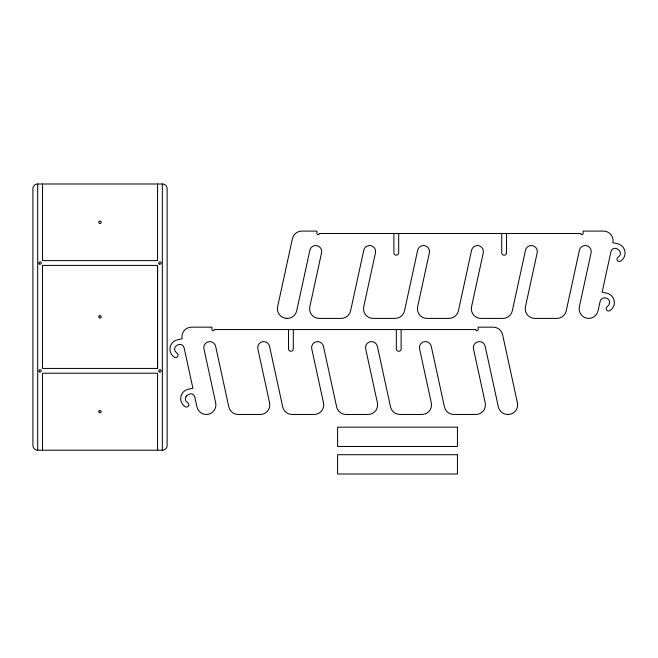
<?xml version="1.0" encoding="UTF-8"?>
<svg xmlns="http://www.w3.org/2000/svg" width="658" height="658" viewBox="0 0 658 658"><rect width="100%" height="100%" fill="white"/><g stroke="black" fill="none" stroke-linecap="round" stroke-linejoin="round"><path stroke-width="0.99" d="M42.474 450.204L42.474 373.218L157.558 373.218L157.558 450.204M157.558 368.431L157.558 265.404L42.474 265.404L42.474 368.431L157.558 368.431L157.558 265.404M288.533 329.551L288.533 348.863A2.393 2.393 0 0 0 290.926 351.257A2.393 2.393 0 0 0 293.32 348.863L293.32 329.551M396.346 329.551L396.346 348.863A2.393 2.393 0 0 0 398.74 351.257A2.393 2.393 0 0 0 401.133 348.855L401.133 329.551M269.591 402.869A9.574 9.574 0 0 1 260.231 414.482L238.18 414.482A9.574 9.574 0 0 1 228.82 406.94L215.643 346.314A5.988 5.988 0 0 0 208.52 341.741A5.988 5.988 0 0 0 203.947 348.863L215.684 402.869A9.574 9.574 0 0 1 208.364 414.269A9.574 9.574 0 0 1 196.964 406.94L194.867 397.276C192.128 388.697 180.243 398.345 187.958 402.836A2.385 2.385 0 0 1 188.797 405.065L188.607 405.665A2.385 2.385 0 0 1 185.449 406.841L185.178 406.677A9.574 9.574 0 0 1 180.999 401.01L180.769 399.834A9.574 9.574 0 0 1 188.435 389.191L192.901 388.22L184.117 347.827C182.406 341.058 171.664 345.656 175.382 351.569M186.008 396.404L186.313 395.886M507.45 414.482L508.313 414.482M37.687 183.993L162.345 183.993A4.787 4.787 0 0 1 167.132 188.78L167.14 445.417A4.787 4.787 0 0 1 162.353 450.204L37.687 450.204A4.787 4.787 0 0 1 32.908 445.417L32.9 188.78A4.787 4.787 0 0 1 37.687 183.993L37.695 450.204M286.724 318.406L287.579 318.406M175.382 351.569L177.208 353.387A2.385 2.385 0 0 1 174.699 357.393L174.411 357.253A9.574 9.574 0 0 1 177.685 339.742L182.151 338.771A9.574 9.574 0 0 1 191.511 327.158L211.917 327.158L211.917 329.559A1.201 1.201 0 0 0 213.11 330.752A1.201 1.201 0 0 0 214.311 329.559L475.718 329.559A1.201 1.201 0 0 0 476.918 330.752A1.201 1.201 0 0 0 478.111 329.559L478.111 327.158L493.253 327.166A9.574 9.574 0 0 1 502.613 334.7L517.427 402.869M323.497 402.869L311.76 348.855A5.988 5.988 0 0 1 316.334 341.741A5.988 5.988 0 0 1 323.456 346.314L336.633 406.94A9.574 9.574 0 0 0 345.993 414.482L368.044 414.482A9.574 9.574 0 0 0 377.404 402.869L365.667 348.855A5.988 5.988 0 0 1 370.24 341.741A5.988 5.988 0 0 1 377.363 346.314L390.539 406.94A9.574 9.574 0 0 0 399.899 414.482L421.951 414.482A9.574 9.574 0 0 0 431.311 402.869L419.574 348.855A5.988 5.988 0 0 1 424.147 341.741A5.988 5.988 0 0 1 431.27 346.314L444.446 406.94A9.574 9.574 0 0 0 453.806 414.482L475.857 414.482A9.574 9.574 0 0 0 485.217 402.869L473.472 348.855A5.988 5.988 0 0 1 478.053 341.741A5.988 5.988 0 0 1 485.176 346.314L498.353 406.94A9.574 9.574 0 0 0 507.713 414.482A9.574 9.574 0 0 0 517.427 402.869M269.591 402.869L257.854 348.855A5.988 5.988 0 0 1 262.427 341.741A5.988 5.988 0 0 1 269.55 346.314L282.726 406.94A9.574 9.574 0 0 0 292.086 414.482L314.137 414.482A9.574 9.574 0 0 0 323.497 402.869M506.504 233.483L506.504 252.787A2.393 2.393 0 0 1 504.11 255.181A2.393 2.393 0 0 1 501.709 252.787L501.709 233.483M398.69 233.483L398.69 252.787A2.393 2.393 0 0 1 396.297 255.181A2.393 2.393 0 0 1 393.895 252.787L393.895 233.483M162.345 183.993L162.353 450.204M157.558 183.993L157.558 260.617L42.474 260.617L42.474 183.993M609.563 302.655L608.905 304.942L607.079 306.76A2.385 2.385 0 0 0 606.24 308.997L606.421 309.589A2.385 2.385 0 0 0 609.588 310.773L609.859 310.601A9.574 9.574 0 0 0 614.037 304.942L614.268 303.757A9.574 9.574 0 0 0 606.602 293.123L602.136 292.152L610.92 251.759C613.626 243.205 625.561 252.754 617.829 257.311A2.385 2.385 0 0 0 620.338 261.325L620.609 261.152A9.574 9.574 0 0 0 617.352 243.674L612.886 242.703A9.574 9.574 0 0 0 603.526 231.09L583.12 231.09L583.12 233.483A1.201 1.201 0 0 1 581.927 234.676A1.201 1.201 0 0 1 580.726 233.483L319.319 233.483A1.201 1.201 0 0 1 318.118 234.676A1.201 1.201 0 0 1 316.926 233.483L316.926 231.09L301.783 231.09A9.574 9.574 0 0 0 292.423 238.632L277.61 306.801A9.574 9.574 0 0 0 287.324 318.406A9.574 9.574 0 0 0 296.684 310.864L309.86 250.246A5.988 5.988 0 0 1 316.983 245.664A5.988 5.988 0 0 1 321.556 252.787L309.819 306.801A9.574 9.574 0 0 0 319.179 318.406L341.231 318.406A9.574 9.574 0 0 0 350.591 310.864L363.767 250.246A5.988 5.988 0 0 1 370.89 245.664A5.988 5.988 0 0 1 375.463 252.787L363.726 306.801A9.574 9.574 0 0 0 373.086 318.406L395.137 318.406A9.574 9.574 0 0 0 404.497 310.864L417.674 250.246A5.988 5.988 0 0 1 424.797 245.664A5.988 5.988 0 0 1 429.37 252.787L417.633 306.801A9.574 9.574 0 0 0 426.993 318.406L449.044 318.406A9.574 9.574 0 0 0 458.404 310.864L471.58 250.246A5.988 5.988 0 0 1 478.703 245.664A5.988 5.988 0 0 1 483.276 252.787L471.539 306.801A9.574 9.574 0 0 0 480.899 318.406L502.951 318.406A9.574 9.574 0 0 0 512.311 310.864L525.487 250.246A5.988 5.988 0 0 1 532.61 245.664A5.988 5.988 0 0 1 537.183 252.787L525.446 306.801A9.574 9.574 0 0 0 534.806 318.406L556.857 318.406A9.574 9.574 0 0 0 566.217 310.864L579.394 250.246A5.988 5.988 0 0 1 586.517 245.664A5.988 5.988 0 0 1 591.09 252.787L579.353 306.801A9.574 9.574 0 0 0 586.673 318.192A9.574 9.574 0 0 0 598.064 310.864L600.17 301.208C601.387 295.903 609.999 297.227 609.563 302.655M99.119 410.921L98.947 411.184A1.201 1.201 0 0 0 100.921 412.5L101.093 412.237A1.201 1.201 0 0 0 99.119 410.921M99.169 221.458L98.98 221.705A1.201 1.201 0 0 0 98.98 222.906L99.169 223.152A1.201 1.201 0 0 0 100.863 223.152L101.052 222.906A1.201 1.201 0 0 0 101.052 221.705L100.863 221.458A1.201 1.201 0 0 0 99.169 221.458M99.169 316.07L98.98 316.317A1.201 1.201 0 0 0 98.98 317.518L99.169 317.765A1.201 1.201 0 0 0 100.863 317.765L101.052 317.518A1.201 1.201 0 0 0 101.052 316.317L100.863 316.07A1.201 1.201 0 0 0 99.169 316.07M457.45 427.165L337.587 427.165L337.587 446.469L457.45 446.469L457.45 427.165M457.45 454.703L337.587 454.703L337.587 474.007L457.45 474.007L457.45 454.703M39.406 263.998A1.201 1.201 0 0 0 41.273 263.101A1.201 1.201 0 0 0 39.57 261.925A1.201 1.201 0 0 0 39.406 263.998M39.488 371.86A1.201 1.201 0 0 0 41.281 370.824A1.201 1.201 0 0 0 39.488 369.788A1.201 1.201 0 0 0 39.488 371.86M159.294 371.828A1.201 1.201 0 0 0 161.144 370.89A1.201 1.201 0 0 0 159.409 369.755A1.201 1.201 0 0 0 159.294 371.828M159.335 264.039A1.201 1.201 0 0 0 161.152 263.027A1.201 1.201 0 0 0 159.368 261.966A1.201 1.201 0 0 0 159.335 264.039"/></g></svg>
